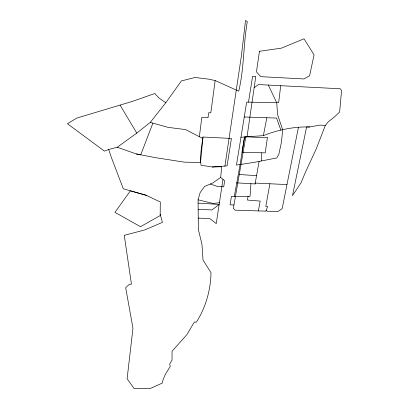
<?xml version="1.0" encoding="UTF-8"?>
<svg xmlns="http://www.w3.org/2000/svg" width="409" height="409" viewBox="0 0 409 409"><rect width="100%" height="100%" fill="white"/><g stroke="black" fill="none" stroke-linecap="round" stroke-linejoin="round"><path stroke-width="0.61" d="M160.175 214.306L160.297 201.985L146.391 195.364L130.374 190.814L114.944 212.358L140.497 226.693L160.476 215.39L160.175 214.306L162.414 222.373L144.689 229.97L124.254 235.328L131.453 284.199L129.443 284.235L125.686 287.716L132.966 328.228L127.117 378.739L134.101 388.55L150.768 388.289L162.296 383.08L163.094 379.659L165.328 374.419L170.272 366.377L169.699 364.046L172.056 360.027L172.036 351.259L187.025 334.485L194.341 322.001L196.386 322.18C205.686 307.532 210.707 290.068 211.008 272.737L203.022 259.981L201.928 244.122L198.35 229.51L198.063 199.827L200.2 192.46L204.648 186.412L212.772 182.956L220.676 177.44L221.683 166.749L212.215 166.969L201.023 165.231C199.802 155.89 201.668 146.31 202.971 137.025L231.443 138.452L227.051 165.885L212.215 166.969M261.663 160.921L261.765 152.792L242.077 152.26L244.526 137L247.036 136.816L264.853 137.797L267.455 137.271L265.216 152.864L261.765 152.792M250.911 183.692L250.068 196.392L231.422 196.417L230.068 204.822L233.948 204.996M202.971 137.025L200.512 162.47L184.28 162.153L155.338 157.634L136.407 153.978L117.255 147.25L108.671 149.479L104.464 151.141L67.429 123.738L76.826 118.068L132.746 101.284L154.812 93.523L158.876 97.899L165.768 102.761L181.417 80.921L195.006 77.47L208.534 79.131L215.154 80.553L238.749 91.161C244.199 68.359 243.273 44.607 247.307 21.58L245.523 20.45L241.433 55.609L224.899 166.233M280.702 85.701L278.652 102.71L246.663 102.107L236.468 165.078L254.914 162.25L276.724 157.946L278.82 154.398L281.428 142.276L282.706 129.919L277.619 114.689L276.724 102.812L268.345 85.072L258.483 84.561L254.132 87.679M199.357 136.708L201.816 117.352L208.012 117.736L208.677 112.71L210.824 112.848L215.154 80.553M247.036 136.816L255.783 76.417L252.619 76.258L248.488 102.148M222.966 179.382L216.243 223.605L209.837 218.575L198.227 218.109M244.526 137L240.114 164.515L234.301 196.417M245.794 136.908L233.35 208.442L235.109 210.154L265.85 211.156L267.639 206.535L265.789 206.448L269.899 183.769M248.069 196.392L247.43 200.057L260.18 201.1L258.365 210.911M236.729 182.869L255.088 183.938L259.091 161.427M255.088 183.938L255.242 183.089L286.98 184.566L298.442 127.317M240.947 137.26L263.37 135.635L266.857 117.741M286.98 184.566L282.179 208.636L277.941 211.55L267.317 211.202L266.065 210.599M152.889 123.124L140.737 154.817L136.407 153.978M325.288 125.543L316.137 149.111L305.462 172.194L301.014 182.828L292.501 195.66L306.592 127.056L309.741 126.948L320.181 125.077L325.288 125.543L328.09 122.02L334.664 116.764L339.628 111.974L341.571 90.573L340.308 88.773L268.345 85.072M117.255 147.25L136.775 133.119L150.251 122.393L165.768 102.761M263.37 135.635C278.089 129.806 293.846 126.545 309.741 126.948M219.48 202.721L213.15 203.472L198.063 199.827M244.239 116.994L276.561 118.063L280.901 130.169M198.196 209.423L211.964 209.924L219.214 204.434L198.181 203.099M239.321 174.495L256.555 175.681M150.251 122.393L168.114 127.368L185.62 129.602L202.757 138.467M146.391 195.364L123.313 188.805L111.453 157.69L108.671 149.479M210.277 184.019L217.348 186.402L223.718 186.857L224.689 180.844L220.676 177.44M120.082 105.123L136.775 133.119M259.454 51.289L256.453 71.882L260.773 76.667L303.918 78.952L309.593 75.823L314.056 54.826L304.005 38.804L281.433 48.139L259.454 51.289"/></g></svg>
